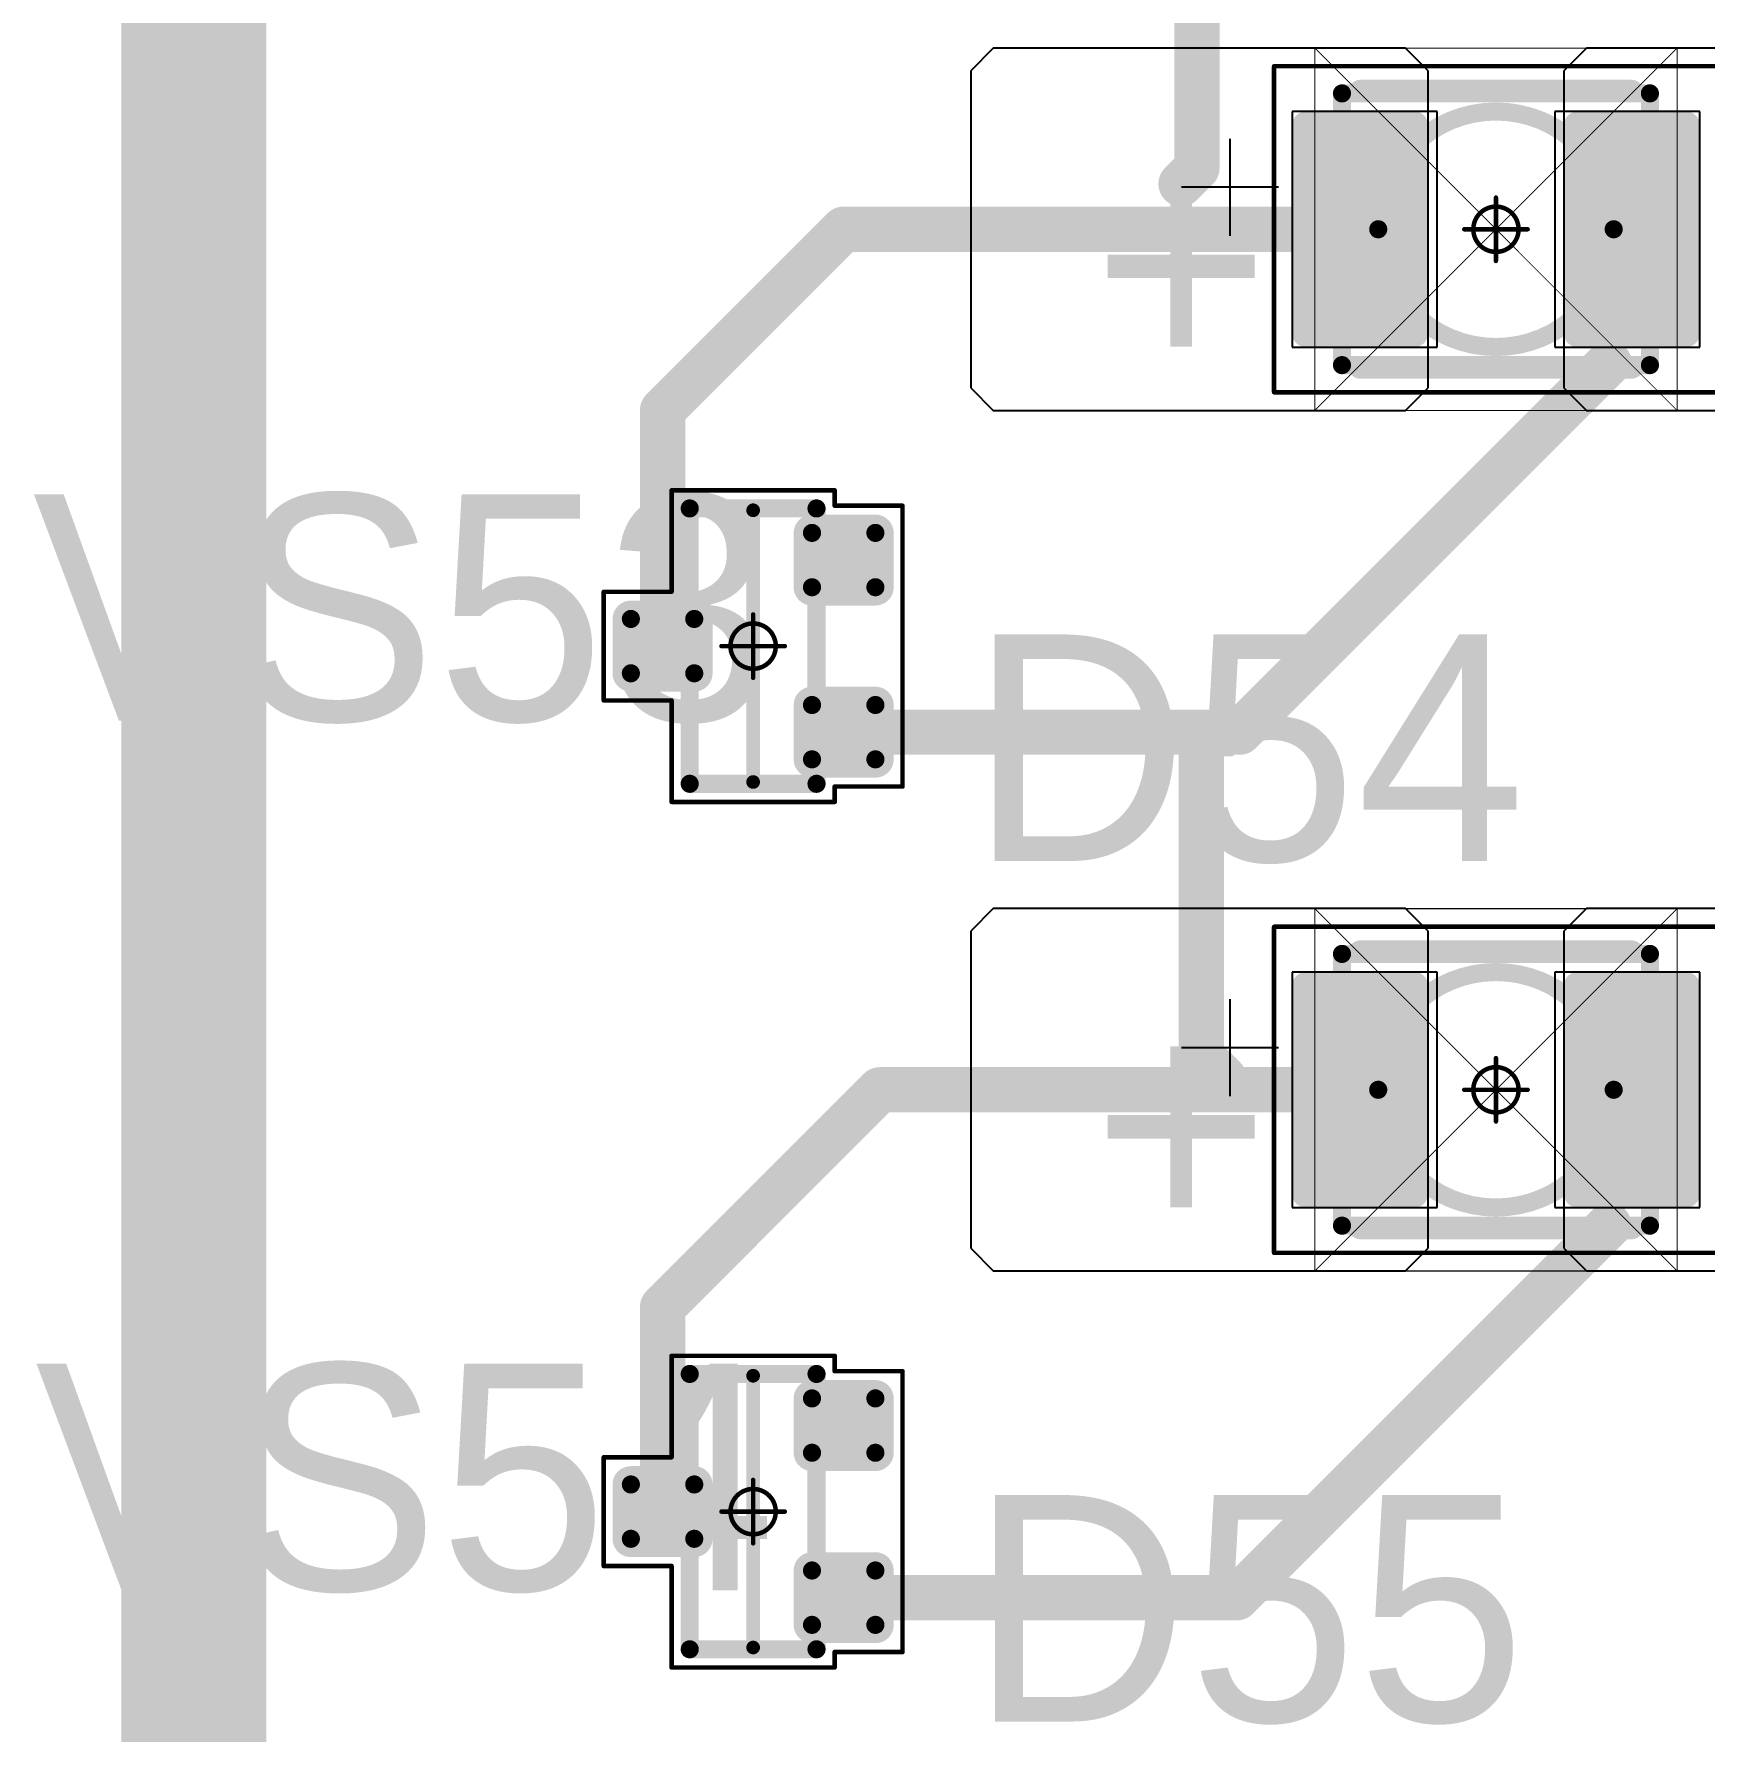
# Model space of a CAD drawing. Header units: millimetres. Extents: x 0 to 273, y 0 to 149.
# Drawn here: x 186.86 to 205.3, y 74.42 to 93.16 of the extents above; entities that cross this region are included whole.
import ezdxf

# ---------------------------------------------------------------- set-up
doc = ezdxf.new("R2010")
doc.units = ezdxf.units.MM
for name, color, linetype in [('Mechanical13', 56, 'Continuous'), ('Mechanical15', 56, 'Continuous'), ('Mechanical2', 216, 'Continuous'), ('TopLayer', 1, 'Continuous'), ('TopOverlay', 2, 'Continuous'), ('TopPaste', 8, 'Continuous'), ('TopSolder', 216, 'Continuous')]:
    doc.layers.add(name, color=color, linetype=linetype)

# ---------------------------------------------------------------- blocks, each defined once
blk = doc.blocks.new('SOT23_16')
at = {"layer": 'Mechanical13', "const_width": 0.2}
for points in [[(-0.7, 1.52), (-0.7, -1.52)], [(0.7, 1.52), (-0.7, 1.52)], [(0.7, 1.52), (0.7, -1.52)], [(0.7, -1.52), (-0.7, -1.52)]]:
    blk.add_lwpolyline(points, dxfattribs=at)
at = {"layer": 'Mechanical13', "const_width": 0.1}
for points in [[(-0.75, 1.52, 1), (-0.65, 1.52, 1)], [(-0.75, 1.52, 1), (-0.65, 1.52, 1)], [(0.65, 1.52, 1), (0.75, 1.52, 1)], [(0.65, 1.52, 1), (0.75, 1.52, 1)], [(-0.75, -1.52, 1), (-0.65, -1.52, 1)], [(-0.75, -1.52, 1), (-0.65, -1.52, 1)], [(0.65, -1.52, 1), (0.75, -1.52, 1)], [(0.65, -1.52, 1), (0.75, -1.52, 1)]]:
    blk.add_lwpolyline(points, format="xyb", close=True, dxfattribs=at)
at = {"layer": 'Mechanical15', "const_width": 0.05}
for points in [[(0.9, 1.72), (-0.9, 1.72)], [(-0.9, 1.72), (-0.9, 1.55)], [(0.9, 1.72), (0.9, 0.6)], [(-0.9, 1.55), (-1.65, 1.55)], [(-1.65, 1.55), (-1.65, -1.55)], [(1.65, 0.6), (0.9, 0.6)], [(1.65, 0.6), (1.65, -0.6)], [(0, 0.35), (0, -0.35)], [(0.35, 0), (-0.35, 0)], [(0.9, -0.6), (0.9, -1.72)], [(1.65, -0.6), (0.9, -0.6)], [(-0.9, -1.55), (-1.65, -1.55)], [(-0.9, -1.55), (-0.9, -1.72)], [(0.9, -1.72), (-0.9, -1.72)]]:
    blk.add_lwpolyline(points, dxfattribs=at)
at = {"layer": 'Mechanical15'}
for points, const_width in [([(-0.913, 1.72, 1), (-0.888, 1.72, 1)], 0.025), ([(-0.913, 1.72, 1), (-0.888, 1.72, 1)], 0.025), ([(0.888, 1.72, 1), (0.913, 1.72, 1)], 0.025), ([(0.888, 1.72, 1), (0.913, 1.72, 1)], 0.025), ([(-1.662, 1.55, 1), (-1.637, 1.55, 1)], 0.025), ([(-1.662, 1.55, 1), (-1.637, 1.55, 1)], 0.025), ([(-0.913, 1.55, 1), (-0.888, 1.55, 1)], 0.025), ([(-0.913, 1.55, 1), (-0.888, 1.55, 1)], 0.025), ([(0.888, 0.6, 1), (0.913, 0.6, 1)], 0.025), ([(0.888, 0.6, 1), (0.913, 0.6, 1)], 0.025), ([(1.637, 0.6, 1), (1.662, 0.6, 1)], 0.025), ([(1.637, 0.6, 1), (1.662, 0.6, 1)], 0.025), ([(-0.012, 0.35, 1), (0.012, 0.35, 1)], 0.025), ([(0.25, 0, 1), (-0.25, 0, 1)], 0.05), ([(-0.362, 0, 1), (-0.337, 0, 1)], 0.025), ([(-0.262, 0, 1), (-0.238, 0, 1)], 0.025), ([(0.238, 0, 1), (0.262, 0, 1)], 0.025), ([(0.337, 0, 1), (0.362, 0, 1)], 0.025), ([(-0.012, -0.35, 1), (0.012, -0.35, 1)], 0.025), ([(0.888, -0.6, 1), (0.913, -0.6, 1)], 0.025), ([(0.888, -0.6, 1), (0.913, -0.6, 1)], 0.025), ([(1.637, -0.6, 1), (1.662, -0.6, 1)], 0.025), ([(1.637, -0.6, 1), (1.662, -0.6, 1)], 0.025), ([(-1.662, -1.55, 1), (-1.637, -1.55, 1)], 0.025), ([(-1.662, -1.55, 1), (-1.637, -1.55, 1)], 0.025), ([(-0.913, -1.55, 1), (-0.888, -1.55, 1)], 0.025), ([(-0.913, -1.55, 1), (-0.888, -1.55, 1)], 0.025), ([(-0.913, -1.72, 1), (-0.888, -1.72, 1)], 0.025), ([(-0.913, -1.72, 1), (-0.888, -1.72, 1)], 0.025), ([(0.888, -1.72, 1), (0.913, -1.72, 1)], 0.025), ([(0.888, -1.72, 1), (0.913, -1.72, 1)], 0.025)]:
    blk.add_lwpolyline(points, format="xyb", close=True, dxfattribs=dict(at, const_width=const_width))
at = {"layer": 'TopLayer', "const_width": 0.1}
for points in [[(-1.4, 1.25, 1), (-1.3, 1.25, 1)], [(-0.7, 1.25, 1), (-0.6, 1.25, 1)], [(-1.4, 0.65, 1), (-1.3, 0.65, 1)], [(-0.7, 0.65, 1), (-0.6, 0.65, 1)], [(0.6, 0.3, 1), (0.7, 0.3, 1)], [(1.3, 0.3, 1), (1.4, 0.3, 1)], [(0.6, -0.3, 1), (0.7, -0.3, 1)], [(1.3, -0.3, 1), (1.4, -0.3, 1)], [(-1.4, -0.65, 1), (-1.3, -0.65, 1)], [(-0.7, -0.65, 1), (-0.6, -0.65, 1)], [(-1.4, -1.25, 1), (-1.3, -1.25, 1)], [(-0.7, -1.25, 1), (-0.6, -1.25, 1)]]:
    blk.add_lwpolyline(points, format="xyb", close=True, dxfattribs=at)
at = {"layer": 'TopLayer'}
for points in [[(-1.35, 1.35), (-1.35, 0.55), (-0.65, 1.35), (-0.65, 0.55)], [(-1.45, 1.25), (-1.45, 0.65), (-0.55, 1.25), (-0.55, 0.65)], [(0.65, 0.4), (0.65, -0.4), (1.35, 0.4), (1.35, -0.4)], [(0.55, 0.3), (0.55, -0.3), (1.45, 0.3), (1.45, -0.3)], [(-1.35, -0.55), (-1.35, -1.35), (-0.65, -0.55), (-0.65, -1.35)], [(-1.45, -0.65), (-1.45, -1.25), (-0.55, -0.65), (-0.55, -1.25)]]:
    blk.add_solid(points, dxfattribs=at)
at = {"layer": 'TopOverlay', "const_width": 0.15}
blk.add_lwpolyline([(0, 1.5), (0, -1.5)], dxfattribs=at)
at = {"layer": 'TopOverlay', "const_width": 0.075}
for points in [[(-0.038, 1.5, 1), (0.038, 1.5, 1)], [(-0.038, -1.5, 1), (0.038, -1.5, 1)]]:
    blk.add_lwpolyline(points, format="xyb", close=True, dxfattribs=at)
at = {"layer": 'TopPaste', "const_width": 0.075}
for points in [[(-1.387, 1.25, 1), (-1.313, 1.25, 1)], [(-0.687, 1.25, 1), (-0.613, 1.25, 1)], [(-1.387, 0.65, 1), (-1.313, 0.65, 1)], [(-0.687, 0.65, 1), (-0.613, 0.65, 1)], [(0.613, 0.3, 1), (0.687, 0.3, 1)], [(1.313, 0.3, 1), (1.387, 0.3, 1)], [(0.613, -0.3, 1), (0.687, -0.3, 1)], [(1.313, -0.3, 1), (1.387, -0.3, 1)], [(-1.387, -0.65, 1), (-1.313, -0.65, 1)], [(-0.687, -0.65, 1), (-0.613, -0.65, 1)], [(-1.387, -1.25, 1), (-1.313, -1.25, 1)], [(-0.687, -1.25, 1), (-0.613, -1.25, 1)]]:
    blk.add_lwpolyline(points, format="xyb", close=True, dxfattribs=at)
at = {"layer": 'TopPaste'}
for points in [[(-1.35, 1.325), (-1.35, 0.575), (-0.65, 1.325), (-0.65, 0.575)], [(-1.425, 1.25), (-1.425, 0.65), (-0.575, 1.25), (-0.575, 0.65)], [(0.65, 0.375), (0.65, -0.375), (1.35, 0.375), (1.35, -0.375)], [(0.575, 0.3), (0.575, -0.3), (1.425, 0.3), (1.425, -0.3)], [(-1.425, -0.65), (-1.425, -1.25), (-0.575, -0.65), (-0.575, -1.25)], [(-1.35, -0.575), (-1.35, -1.325), (-0.65, -0.575), (-0.65, -1.325)]]:
    blk.add_solid(points, dxfattribs=at)
at = {"layer": 'TopSolder', "const_width": 0.202}
for points in [[(-1.451, 1.25, 1), (-1.249, 1.25, 1)], [(-0.751, 1.25, 1), (-0.549, 1.25, 1)], [(-1.451, 0.65, 1), (-1.249, 0.65, 1)], [(-0.751, 0.65, 1), (-0.549, 0.65, 1)], [(0.549, 0.3, 1), (0.751, 0.3, 1)], [(1.249, 0.3, 1), (1.451, 0.3, 1)], [(0.549, -0.3, 1), (0.751, -0.3, 1)], [(1.249, -0.3, 1), (1.451, -0.3, 1)], [(-1.451, -0.65, 1), (-1.249, -0.65, 1)], [(-0.751, -0.65, 1), (-0.549, -0.65, 1)], [(-1.451, -1.25, 1), (-1.249, -1.25, 1)], [(-0.751, -1.25, 1), (-0.549, -1.25, 1)]]:
    blk.add_lwpolyline(points, format="xyb", close=True, dxfattribs=at)
at = {"layer": 'TopSolder'}
for points in [[(-1.35, 1.452), (-1.35, 0.448), (-0.65, 1.452), (-0.65, 0.448)], [(-1.552, 1.25), (-1.552, 0.65), (-0.448, 1.25), (-0.448, 0.65)], [(0.65, 0.502), (0.65, -0.502), (1.35, 0.502), (1.35, -0.502)], [(0.448, 0.3), (0.448, -0.3), (1.552, 0.3), (1.552, -0.3)], [(-1.35, -0.448), (-1.35, -1.452), (-0.65, -0.448), (-0.65, -1.452)], [(-1.552, -0.65), (-1.552, -1.25), (-0.448, -0.65), (-0.448, -1.25)]]:
    blk.add_solid(points, dxfattribs=at)
blk = doc.blocks.new('SOT23_17')
at = {"layer": 'Mechanical13', "const_width": 0.2}
for points in [[(-0.7, 1.52), (-0.7, -1.52)], [(0.7, 1.52), (-0.7, 1.52)], [(0.7, 1.52), (0.7, -1.52)], [(0.7, -1.52), (-0.7, -1.52)]]:
    blk.add_lwpolyline(points, dxfattribs=at)
at = {"layer": 'Mechanical13', "const_width": 0.1}
for points in [[(-0.75, 1.52, 1), (-0.65, 1.52, 1)], [(-0.75, 1.52, 1), (-0.65, 1.52, 1)], [(0.65, 1.52, 1), (0.75, 1.52, 1)], [(0.65, 1.52, 1), (0.75, 1.52, 1)], [(-0.75, -1.52, 1), (-0.65, -1.52, 1)], [(-0.75, -1.52, 1), (-0.65, -1.52, 1)], [(0.65, -1.52, 1), (0.75, -1.52, 1)], [(0.65, -1.52, 1), (0.75, -1.52, 1)]]:
    blk.add_lwpolyline(points, format="xyb", close=True, dxfattribs=at)
at = {"layer": 'Mechanical15', "const_width": 0.05}
for points in [[(0.9, 1.72), (-0.9, 1.72)], [(-0.9, 1.72), (-0.9, 1.55)], [(0.9, 1.72), (0.9, 0.6)], [(-0.9, 1.55), (-1.65, 1.55)], [(-1.65, 1.55), (-1.65, -1.55)], [(1.65, 0.6), (0.9, 0.6)], [(1.65, 0.6), (1.65, -0.6)], [(0, 0.35), (0, -0.35)], [(0.35, 0), (-0.35, 0)], [(0.9, -0.6), (0.9, -1.72)], [(1.65, -0.6), (0.9, -0.6)], [(-0.9, -1.55), (-1.65, -1.55)], [(-0.9, -1.55), (-0.9, -1.72)], [(0.9, -1.72), (-0.9, -1.72)]]:
    blk.add_lwpolyline(points, dxfattribs=at)
at = {"layer": 'Mechanical15'}
for points, const_width in [([(-0.913, 1.72, 1), (-0.888, 1.72, 1)], 0.025), ([(-0.913, 1.72, 1), (-0.888, 1.72, 1)], 0.025), ([(0.888, 1.72, 1), (0.913, 1.72, 1)], 0.025), ([(0.888, 1.72, 1), (0.913, 1.72, 1)], 0.025), ([(-1.662, 1.55, 1), (-1.637, 1.55, 1)], 0.025), ([(-1.662, 1.55, 1), (-1.637, 1.55, 1)], 0.025), ([(-0.913, 1.55, 1), (-0.888, 1.55, 1)], 0.025), ([(-0.913, 1.55, 1), (-0.888, 1.55, 1)], 0.025), ([(0.888, 0.6, 1), (0.913, 0.6, 1)], 0.025), ([(0.888, 0.6, 1), (0.913, 0.6, 1)], 0.025), ([(1.637, 0.6, 1), (1.662, 0.6, 1)], 0.025), ([(1.637, 0.6, 1), (1.662, 0.6, 1)], 0.025), ([(-0.012, 0.35, 1), (0.012, 0.35, 1)], 0.025), ([(0.25, 0, 1), (-0.25, 0, 1)], 0.05), ([(-0.362, 0, 1), (-0.337, 0, 1)], 0.025), ([(-0.262, 0, 1), (-0.238, 0, 1)], 0.025), ([(0.238, 0, 1), (0.262, 0, 1)], 0.025), ([(0.337, 0, 1), (0.362, 0, 1)], 0.025), ([(-0.012, -0.35, 1), (0.012, -0.35, 1)], 0.025), ([(0.888, -0.6, 1), (0.913, -0.6, 1)], 0.025), ([(0.888, -0.6, 1), (0.913, -0.6, 1)], 0.025), ([(1.637, -0.6, 1), (1.662, -0.6, 1)], 0.025), ([(1.637, -0.6, 1), (1.662, -0.6, 1)], 0.025), ([(-1.662, -1.55, 1), (-1.637, -1.55, 1)], 0.025), ([(-1.662, -1.55, 1), (-1.637, -1.55, 1)], 0.025), ([(-0.913, -1.55, 1), (-0.888, -1.55, 1)], 0.025), ([(-0.913, -1.55, 1), (-0.888, -1.55, 1)], 0.025), ([(-0.913, -1.72, 1), (-0.888, -1.72, 1)], 0.025), ([(-0.913, -1.72, 1), (-0.888, -1.72, 1)], 0.025), ([(0.888, -1.72, 1), (0.913, -1.72, 1)], 0.025), ([(0.888, -1.72, 1), (0.913, -1.72, 1)], 0.025)]:
    blk.add_lwpolyline(points, format="xyb", close=True, dxfattribs=dict(at, const_width=const_width))
at = {"layer": 'TopLayer', "const_width": 0.1}
for points in [[(-1.4, 1.25, 1), (-1.3, 1.25, 1)], [(-0.7, 1.25, 1), (-0.6, 1.25, 1)], [(-1.4, 0.65, 1), (-1.3, 0.65, 1)], [(-0.7, 0.65, 1), (-0.6, 0.65, 1)], [(0.6, 0.3, 1), (0.7, 0.3, 1)], [(1.3, 0.3, 1), (1.4, 0.3, 1)], [(0.6, -0.3, 1), (0.7, -0.3, 1)], [(1.3, -0.3, 1), (1.4, -0.3, 1)], [(-1.4, -0.65, 1), (-1.3, -0.65, 1)], [(-0.7, -0.65, 1), (-0.6, -0.65, 1)], [(-1.4, -1.25, 1), (-1.3, -1.25, 1)], [(-0.7, -1.25, 1), (-0.6, -1.25, 1)]]:
    blk.add_lwpolyline(points, format="xyb", close=True, dxfattribs=at)
at = {"layer": 'TopLayer'}
for points in [[(-1.35, 1.35), (-1.35, 0.55), (-0.65, 1.35), (-0.65, 0.55)], [(-1.45, 1.25), (-1.45, 0.65), (-0.55, 1.25), (-0.55, 0.65)], [(0.65, 0.4), (0.65, -0.4), (1.35, 0.4), (1.35, -0.4)], [(0.55, 0.3), (0.55, -0.3), (1.45, 0.3), (1.45, -0.3)], [(-1.35, -0.55), (-1.35, -1.35), (-0.65, -0.55), (-0.65, -1.35)], [(-1.45, -0.65), (-1.45, -1.25), (-0.55, -0.65), (-0.55, -1.25)]]:
    blk.add_solid(points, dxfattribs=at)
at = {"layer": 'TopOverlay', "const_width": 0.15}
blk.add_lwpolyline([(0, 1.5), (0, -1.5)], dxfattribs=at)
at = {"layer": 'TopOverlay', "const_width": 0.075}
for points in [[(-0.038, 1.5, 1), (0.038, 1.5, 1)], [(-0.038, -1.5, 1), (0.038, -1.5, 1)]]:
    blk.add_lwpolyline(points, format="xyb", close=True, dxfattribs=at)
at = {"layer": 'TopPaste', "const_width": 0.075}
for points in [[(-1.387, 1.25, 1), (-1.313, 1.25, 1)], [(-0.687, 1.25, 1), (-0.613, 1.25, 1)], [(-1.387, 0.65, 1), (-1.313, 0.65, 1)], [(-0.687, 0.65, 1), (-0.613, 0.65, 1)], [(0.613, 0.3, 1), (0.687, 0.3, 1)], [(1.313, 0.3, 1), (1.387, 0.3, 1)], [(0.613, -0.3, 1), (0.687, -0.3, 1)], [(1.313, -0.3, 1), (1.387, -0.3, 1)], [(-1.387, -0.65, 1), (-1.313, -0.65, 1)], [(-0.687, -0.65, 1), (-0.613, -0.65, 1)], [(-1.387, -1.25, 1), (-1.313, -1.25, 1)], [(-0.687, -1.25, 1), (-0.613, -1.25, 1)]]:
    blk.add_lwpolyline(points, format="xyb", close=True, dxfattribs=at)
at = {"layer": 'TopPaste'}
for points in [[(-1.35, 1.325), (-1.35, 0.575), (-0.65, 1.325), (-0.65, 0.575)], [(-1.425, 1.25), (-1.425, 0.65), (-0.575, 1.25), (-0.575, 0.65)], [(0.65, 0.375), (0.65, -0.375), (1.35, 0.375), (1.35, -0.375)], [(0.575, 0.3), (0.575, -0.3), (1.425, 0.3), (1.425, -0.3)], [(-1.425, -0.65), (-1.425, -1.25), (-0.575, -0.65), (-0.575, -1.25)], [(-1.35, -0.575), (-1.35, -1.325), (-0.65, -0.575), (-0.65, -1.325)]]:
    blk.add_solid(points, dxfattribs=at)
at = {"layer": 'TopSolder', "const_width": 0.202}
for points in [[(-1.451, 1.25, 1), (-1.249, 1.25, 1)], [(-0.751, 1.25, 1), (-0.549, 1.25, 1)], [(-1.451, 0.65, 1), (-1.249, 0.65, 1)], [(-0.751, 0.65, 1), (-0.549, 0.65, 1)], [(0.549, 0.3, 1), (0.751, 0.3, 1)], [(1.249, 0.3, 1), (1.451, 0.3, 1)], [(0.549, -0.3, 1), (0.751, -0.3, 1)], [(1.249, -0.3, 1), (1.451, -0.3, 1)], [(-1.451, -0.65, 1), (-1.249, -0.65, 1)], [(-0.751, -0.65, 1), (-0.549, -0.65, 1)], [(-1.451, -1.25, 1), (-1.249, -1.25, 1)], [(-0.751, -1.25, 1), (-0.549, -1.25, 1)]]:
    blk.add_lwpolyline(points, format="xyb", close=True, dxfattribs=at)
at = {"layer": 'TopSolder'}
for points in [[(-1.35, 1.452), (-1.35, 0.448), (-0.65, 1.452), (-0.65, 0.448)], [(-1.552, 1.25), (-1.552, 0.65), (-0.448, 1.25), (-0.448, 0.65)], [(0.65, 0.502), (0.65, -0.502), (1.35, 0.502), (1.35, -0.502)], [(0.448, 0.3), (0.448, -0.3), (1.552, 0.3), (1.552, -0.3)], [(-1.35, -0.448), (-1.35, -1.452), (-0.65, -0.448), (-0.65, -1.452)], [(-1.552, -0.65), (-1.552, -1.25), (-0.448, -0.65), (-0.448, -1.25)]]:
    blk.add_solid(points, dxfattribs=at)
blk = doc.blocks.new('T66G_101')
at = {"layer": 'Mechanical13'}
for p, q in [((2.936, 0.071), (2.936, -1)), ((2.4, -0.464), (3.471, -0.464))]:
    blk.add_line(p, q, dxfattribs=at)
at = {"layer": 'Mechanical13', "const_width": 0.2}
for points in [[(1.7, 1.5), (-1.7, 1.5)], [(-1.7, 1.5), (-1.7, -1.5)], [(1.7, 1.5), (1.7, -1.5)], [(1.7, -1.5), (-1.7, -1.5)]]:
    blk.add_lwpolyline(points, dxfattribs=at)
at = {"layer": 'Mechanical13'}
for points, const_width in [([(-1.75, 1.5, 1), (-1.65, 1.5, 1)], 0.1), ([(-1.75, 1.5, 1), (-1.65, 1.5, 1)], 0.1), ([(1.65, 1.5, 1), (1.75, 1.5, 1)], 0.1), ([(1.65, 1.5, 1), (1.75, 1.5, 1)], 0.1), ([(1.3, 0, 1), (-1.3, 0, 1)], 0.2), ([(-1.35, 0, 1), (-1.25, 0, 1)], 0.1), ([(1.25, 0, 1), (1.35, 0, 1)], 0.1), ([(-1.75, -1.5, 1), (-1.65, -1.5, 1)], 0.1), ([(-1.75, -1.5, 1), (-1.65, -1.5, 1)], 0.1), ([(1.65, -1.5, 1), (1.75, -1.5, 1)], 0.1), ([(1.65, -1.5, 1), (1.75, -1.5, 1)], 0.1)]:
    blk.add_lwpolyline(points, format="xyb", close=True, dxfattribs=dict(at, const_width=const_width))
at = {"layer": 'Mechanical15', "const_width": 0.05}
for points in [[(-2.45, 1.8), (-2.45, -1.8)], [(2.45, 1.8), (-2.45, 1.8)], [(2.45, 1.8), (2.45, -1.8)], [(0, 0.35), (0, -0.35)], [(0.35, 0), (-0.35, 0)], [(2.45, -1.8), (-2.45, -1.8)]]:
    blk.add_lwpolyline(points, dxfattribs=at)
at = {"layer": 'Mechanical15'}
for points, const_width in [([(-2.462, 1.8, 1), (-2.438, 1.8, 1)], 0.025), ([(-2.462, 1.8, 1), (-2.438, 1.8, 1)], 0.025), ([(2.438, 1.8, 1), (2.462, 1.8, 1)], 0.025), ([(2.438, 1.8, 1), (2.462, 1.8, 1)], 0.025), ([(-0.012, 0.35, 1), (0.012, 0.35, 1)], 0.025), ([(0.25, 0, 1), (-0.25, 0, 1)], 0.05), ([(-0.362, 0, 1), (-0.337, 0, 1)], 0.025), ([(-0.262, 0, 1), (-0.238, 0, 1)], 0.025), ([(0.238, 0, 1), (0.262, 0, 1)], 0.025), ([(0.337, 0, 1), (0.362, 0, 1)], 0.025), ([(-0.012, -0.35, 1), (0.012, -0.35, 1)], 0.025), ([(-2.462, -1.8, 1), (-2.438, -1.8, 1)], 0.025), ([(-2.462, -1.8, 1), (-2.438, -1.8, 1)], 0.025), ([(2.438, -1.8, 1), (2.462, -1.8, 1)], 0.025), ([(2.438, -1.8, 1), (2.462, -1.8, 1)], 0.025)]:
    blk.add_lwpolyline(points, format="xyb", close=True, dxfattribs=dict(at, const_width=const_width))
at = {"layer": 'TopLayer'}
for p, q in [((-5.55, 2), (-5.8, 1.75)), ((-1, 2), (-5.55, 2)), ((-0.75, 1.75), (-1, 2)), ((1, 2), (0.75, 1.75)), ((5.55, 2), (1, 2)), ((5.8, 1.75), (5.55, 2)), ((-5.8, 1.75), (-5.8, -1.75)), ((-0.75, -1.75), (-0.75, 1.75)), ((0.75, 1.75), (0.75, -1.75)), ((5.8, -1.75), (5.8, 1.75)), ((-5.8, -1.75), (-5.55, -2)), ((-1, -2), (-0.75, -1.75)), ((0.75, -1.75), (1, -2)), ((5.55, -2), (5.8, -1.75)), ((-5.55, -2), (-1, -2)), ((1, -2), (5.55, -2))]:
    blk.add_line(p, q, dxfattribs=at)
at = {"layer": 'TopLayer', "const_width": 0.15}
for points in [[(-2.175, 1.15, 1), (-2.025, 1.15, 1)], [(-0.975, 1.15, 1), (-0.825, 1.15, 1)], [(0.825, 1.15, 1), (0.975, 1.15, 1)], [(2.025, 1.15, 1), (2.175, 1.15, 1)], [(-2.175, -1.15, 1), (-2.025, -1.15, 1)], [(-0.975, -1.15, 1), (-0.825, -1.15, 1)], [(0.825, -1.15, 1), (0.975, -1.15, 1)], [(2.025, -1.15, 1), (2.175, -1.15, 1)]]:
    blk.add_lwpolyline(points, format="xyb", close=True, dxfattribs=at)
at = {"layer": 'TopLayer'}
for points in [[(-0.75, 1.15), (-2.25, 1.15), (-0.75, -1.15), (-2.25, -1.15)], [(-0.9, 1.3), (-2.1, 1.3), (-0.9, -1.3), (-2.1, -1.3)], [(2.25, 1.15), (0.75, 1.15), (2.25, -1.15), (0.75, -1.15)], [(2.1, 1.3), (0.9, 1.3), (2.1, -1.3), (0.9, -1.3)]]:
    blk.add_solid(points, dxfattribs=at)
at = {"layer": 'TopOverlay', "const_width": 0.25}
for points in [[(1.5, 1.525), (-1.5, 1.525)], [(1.5, -1.525), (-1.5, -1.525)]]:
    blk.add_lwpolyline(points, dxfattribs=at)
at = {"layer": 'TopOverlay', "const_width": 0.125}
for points in [[(-1.562, 1.525, 1), (-1.438, 1.525, 1)], [(1.438, 1.525, 1), (1.562, 1.525, 1)], [(-1.562, -1.525, 1), (-1.438, -1.525, 1)], [(1.438, -1.525, 1), (1.562, -1.525, 1)]]:
    blk.add_lwpolyline(points, format="xyb", close=True, dxfattribs=at)
at = {"layer": 'TopPaste', "const_width": 0.125}
for points in [[(-2.163, 1.15, 1), (-2.038, 1.15, 1)], [(-0.963, 1.15, 1), (-0.838, 1.15, 1)], [(0.838, 1.15, 1), (0.963, 1.15, 1)], [(2.038, 1.15, 1), (2.163, 1.15, 1)], [(-2.163, -1.15, 1), (-2.038, -1.15, 1)], [(-0.963, -1.15, 1), (-0.838, -1.15, 1)], [(0.838, -1.15, 1), (0.963, -1.15, 1)], [(2.038, -1.15, 1), (2.163, -1.15, 1)]]:
    blk.add_lwpolyline(points, format="xyb", close=True, dxfattribs=at)
at = {"layer": 'TopPaste'}
for points in [[(-0.775, 1.15), (-2.225, 1.15), (-0.775, -1.15), (-2.225, -1.15)], [(-0.9, 1.275), (-2.1, 1.275), (-0.9, -1.275), (-2.1, -1.275)], [(2.225, 1.15), (0.775, 1.15), (2.225, -1.15), (0.775, -1.15)], [(2.1, 1.275), (0.9, 1.275), (2.1, -1.275), (0.9, -1.275)]]:
    blk.add_solid(points, dxfattribs=at)
at = {"layer": 'TopSolder'}
for p, q in [((-2.25, 1.3), (-2.25, -1.3)), ((-0.65, 1.3), (-2.25, 1.3)), ((-0.65, -1.3), (-0.65, 1.3)), ((0.65, 1.3), (0.65, -1.3)), ((2.25, 1.3), (0.65, 1.3)), ((2.25, -1.3), (2.25, 1.3)), ((-2.25, -1.3), (-0.65, -1.3)), ((0.65, -1.3), (2.25, -1.3))]:
    blk.add_line(p, q, dxfattribs=at)
at = {"layer": 'TopOverlay'}
blk.add_text('+', height=2.5, dxfattribs=at).set_placement((2.5, -0.8))
blk = doc.blocks.new('T66G_102')
at = {"layer": 'Mechanical13'}
for p, q in [((2.936, 0.071), (2.936, -1)), ((2.4, -0.464), (3.471, -0.464))]:
    blk.add_line(p, q, dxfattribs=at)
at = {"layer": 'Mechanical13', "const_width": 0.2}
for points in [[(1.7, 1.5), (-1.7, 1.5)], [(-1.7, 1.5), (-1.7, -1.5)], [(1.7, 1.5), (1.7, -1.5)], [(1.7, -1.5), (-1.7, -1.5)]]:
    blk.add_lwpolyline(points, dxfattribs=at)
at = {"layer": 'Mechanical13'}
for points, const_width in [([(-1.75, 1.5, 1), (-1.65, 1.5, 1)], 0.1), ([(-1.75, 1.5, 1), (-1.65, 1.5, 1)], 0.1), ([(1.65, 1.5, 1), (1.75, 1.5, 1)], 0.1), ([(1.65, 1.5, 1), (1.75, 1.5, 1)], 0.1), ([(1.3, 0, 1), (-1.3, 0, 1)], 0.2), ([(-1.35, 0, 1), (-1.25, 0, 1)], 0.1), ([(1.25, 0, 1), (1.35, 0, 1)], 0.1), ([(-1.75, -1.5, 1), (-1.65, -1.5, 1)], 0.1), ([(-1.75, -1.5, 1), (-1.65, -1.5, 1)], 0.1), ([(1.65, -1.5, 1), (1.75, -1.5, 1)], 0.1), ([(1.65, -1.5, 1), (1.75, -1.5, 1)], 0.1)]:
    blk.add_lwpolyline(points, format="xyb", close=True, dxfattribs=dict(at, const_width=const_width))
at = {"layer": 'Mechanical15', "const_width": 0.05}
for points in [[(-2.45, 1.8), (-2.45, -1.8)], [(2.45, 1.8), (-2.45, 1.8)], [(2.45, 1.8), (2.45, -1.8)], [(0, 0.35), (0, -0.35)], [(0.35, 0), (-0.35, 0)], [(2.45, -1.8), (-2.45, -1.8)]]:
    blk.add_lwpolyline(points, dxfattribs=at)
at = {"layer": 'Mechanical15'}
for points, const_width in [([(-2.462, 1.8, 1), (-2.438, 1.8, 1)], 0.025), ([(-2.462, 1.8, 1), (-2.438, 1.8, 1)], 0.025), ([(2.438, 1.8, 1), (2.462, 1.8, 1)], 0.025), ([(2.438, 1.8, 1), (2.462, 1.8, 1)], 0.025), ([(-0.012, 0.35, 1), (0.012, 0.35, 1)], 0.025), ([(0.25, 0, 1), (-0.25, 0, 1)], 0.05), ([(-0.362, 0, 1), (-0.337, 0, 1)], 0.025), ([(-0.262, 0, 1), (-0.238, 0, 1)], 0.025), ([(0.238, 0, 1), (0.262, 0, 1)], 0.025), ([(0.337, 0, 1), (0.362, 0, 1)], 0.025), ([(-0.012, -0.35, 1), (0.012, -0.35, 1)], 0.025), ([(-2.462, -1.8, 1), (-2.438, -1.8, 1)], 0.025), ([(-2.462, -1.8, 1), (-2.438, -1.8, 1)], 0.025), ([(2.438, -1.8, 1), (2.462, -1.8, 1)], 0.025), ([(2.438, -1.8, 1), (2.462, -1.8, 1)], 0.025)]:
    blk.add_lwpolyline(points, format="xyb", close=True, dxfattribs=dict(at, const_width=const_width))
at = {"layer": 'TopLayer'}
for p, q in [((-5.55, 2), (-5.8, 1.75)), ((-1, 2), (-5.55, 2)), ((-0.75, 1.75), (-1, 2)), ((1, 2), (0.75, 1.75)), ((5.55, 2), (1, 2)), ((5.8, 1.75), (5.55, 2)), ((-5.8, 1.75), (-5.8, -1.75)), ((-0.75, -1.75), (-0.75, 1.75)), ((0.75, 1.75), (0.75, -1.75)), ((5.8, -1.75), (5.8, 1.75)), ((-5.8, -1.75), (-5.55, -2)), ((-1, -2), (-0.75, -1.75)), ((0.75, -1.75), (1, -2)), ((5.55, -2), (5.8, -1.75)), ((-5.55, -2), (-1, -2)), ((1, -2), (5.55, -2))]:
    blk.add_line(p, q, dxfattribs=at)
at = {"layer": 'TopLayer', "const_width": 0.15}
for points in [[(-2.175, 1.15, 1), (-2.025, 1.15, 1)], [(-0.975, 1.15, 1), (-0.825, 1.15, 1)], [(0.825, 1.15, 1), (0.975, 1.15, 1)], [(2.025, 1.15, 1), (2.175, 1.15, 1)], [(-2.175, -1.15, 1), (-2.025, -1.15, 1)], [(-0.975, -1.15, 1), (-0.825, -1.15, 1)], [(0.825, -1.15, 1), (0.975, -1.15, 1)], [(2.025, -1.15, 1), (2.175, -1.15, 1)]]:
    blk.add_lwpolyline(points, format="xyb", close=True, dxfattribs=at)
at = {"layer": 'TopLayer'}
for points in [[(-0.75, 1.15), (-2.25, 1.15), (-0.75, -1.15), (-2.25, -1.15)], [(-0.9, 1.3), (-2.1, 1.3), (-0.9, -1.3), (-2.1, -1.3)], [(2.25, 1.15), (0.75, 1.15), (2.25, -1.15), (0.75, -1.15)], [(2.1, 1.3), (0.9, 1.3), (2.1, -1.3), (0.9, -1.3)]]:
    blk.add_solid(points, dxfattribs=at)
at = {"layer": 'TopOverlay', "const_width": 0.25}
for points in [[(1.5, 1.525), (-1.5, 1.525)], [(1.5, -1.525), (-1.5, -1.525)]]:
    blk.add_lwpolyline(points, dxfattribs=at)
at = {"layer": 'TopOverlay', "const_width": 0.125}
for points in [[(-1.562, 1.525, 1), (-1.438, 1.525, 1)], [(1.438, 1.525, 1), (1.562, 1.525, 1)], [(-1.562, -1.525, 1), (-1.438, -1.525, 1)], [(1.438, -1.525, 1), (1.562, -1.525, 1)]]:
    blk.add_lwpolyline(points, format="xyb", close=True, dxfattribs=at)
at = {"layer": 'TopPaste', "const_width": 0.125}
for points in [[(-2.163, 1.15, 1), (-2.038, 1.15, 1)], [(-0.963, 1.15, 1), (-0.838, 1.15, 1)], [(0.838, 1.15, 1), (0.963, 1.15, 1)], [(2.038, 1.15, 1), (2.163, 1.15, 1)], [(-2.163, -1.15, 1), (-2.038, -1.15, 1)], [(-0.963, -1.15, 1), (-0.838, -1.15, 1)], [(0.838, -1.15, 1), (0.963, -1.15, 1)], [(2.038, -1.15, 1), (2.163, -1.15, 1)]]:
    blk.add_lwpolyline(points, format="xyb", close=True, dxfattribs=at)
at = {"layer": 'TopPaste'}
for points in [[(-0.775, 1.15), (-2.225, 1.15), (-0.775, -1.15), (-2.225, -1.15)], [(-0.9, 1.275), (-2.1, 1.275), (-0.9, -1.275), (-2.1, -1.275)], [(2.225, 1.15), (0.775, 1.15), (2.225, -1.15), (0.775, -1.15)], [(2.1, 1.275), (0.9, 1.275), (2.1, -1.275), (0.9, -1.275)]]:
    blk.add_solid(points, dxfattribs=at)
at = {"layer": 'TopSolder'}
for p, q in [((-2.25, 1.3), (-2.25, -1.3)), ((-0.65, 1.3), (-2.25, 1.3)), ((-0.65, -1.3), (-0.65, 1.3)), ((0.65, 1.3), (0.65, -1.3)), ((2.25, 1.3), (0.65, 1.3)), ((2.25, -1.3), (2.25, 1.3)), ((-2.25, -1.3), (-0.65, -1.3)), ((0.65, -1.3), (2.25, -1.3))]:
    blk.add_line(p, q, dxfattribs=at)
at = {"layer": 'TopOverlay'}
blk.add_text('+', height=2.5, dxfattribs=at).set_placement((2.5, -0.8))

msp = doc.modelspace()

# ---------------------------------------------------------------- linework, layer by layer
at = {"layer": 'Mechanical2'}
for points, const_width in [([(201.002, 88.999), (201.002, 92.999)], 0.0127), ([(201.002, 92.999), (205.002, 92.999)], 0.0127), ([(201.002, 92.999), (205.002, 88.999)], 0.01), ([(201.002, 88.999), (205.002, 92.999)], 0.01), ([(205.002, 88.999), (205.002, 92.999)], 0.0127), ([(201.002, 88.999), (205.002, 88.999)], 0.0127), ([(201.002, 79.499), (201.002, 83.499)], 0.0127), ([(201.002, 83.499), (205.002, 83.499)], 0.0127), ([(201.002, 83.499), (205.002, 79.499)], 0.01), ([(201.002, 79.499), (205.002, 83.499)], 0.01), ([(205.002, 79.499), (205.002, 83.499)], 0.0127), ([(201.002, 79.499), (205.002, 79.499)], 0.0127)]:
    msp.add_lwpolyline(points, dxfattribs=dict(at, const_width=const_width))
for points, const_width in [([(200.999, 92.999, 1), (201.005, 92.999, 1)], 0.00635), ([(200.999, 92.999, 1), (201.005, 92.999, 1)], 0.00635), ([(200.999, 92.999, 1), (201.004, 92.999, 1)], 0.005), ([(204.999, 92.999, 1), (205.005, 92.999, 1)], 0.00635), ([(204.999, 92.999, 1), (205.005, 92.999, 1)], 0.00635), ([(204.999, 92.999, 1), (205.004, 92.999, 1)], 0.005), ([(200.999, 88.999, 1), (201.005, 88.999, 1)], 0.00635), ([(200.999, 88.999, 1), (201.005, 88.999, 1)], 0.00635), ([(200.999, 88.999, 1), (201.004, 88.999, 1)], 0.005), ([(204.999, 88.999, 1), (205.005, 88.999, 1)], 0.00635), ([(204.999, 88.999, 1), (205.005, 88.999, 1)], 0.00635), ([(204.999, 88.999, 1), (205.004, 88.999, 1)], 0.005), ([(200.999, 83.499, 1), (201.005, 83.499, 1)], 0.00635), ([(200.999, 83.499, 1), (201.005, 83.499, 1)], 0.00635), ([(200.999, 83.499, 1), (201.004, 83.499, 1)], 0.005), ([(204.999, 83.499, 1), (205.005, 83.499, 1)], 0.00635), ([(204.999, 83.499, 1), (205.005, 83.499, 1)], 0.00635), ([(204.999, 83.499, 1), (205.004, 83.499, 1)], 0.005), ([(200.999, 79.499, 1), (201.005, 79.499, 1)], 0.00635), ([(200.999, 79.499, 1), (201.005, 79.499, 1)], 0.00635), ([(200.999, 79.499, 1), (201.004, 79.499, 1)], 0.005), ([(204.999, 79.499, 1), (205.005, 79.499, 1)], 0.00635), ([(204.999, 79.499, 1), (205.005, 79.499, 1)], 0.00635), ([(204.999, 79.499, 1), (205.004, 79.499, 1)], 0.005)]:
    msp.add_lwpolyline(points, format="xyb", close=True, dxfattribs=dict(at, const_width=const_width))
at = {"layer": 'TopLayer'}
for points, const_width in [([(188.625, 71.925), (188.625, 95.925)], 1.6), ([(199.7, 91.675), (199.7, 94.823)], 0.5), ([(199.525, 91.5), (199.7, 91.675)], 0.5), ([(193.8, 89), (195.799, 90.999)], 0.5), ([(195.799, 90.999), (201.502, 90.999)], 0.5), ([(200.172, 85.447), (204.25, 89.525)], 0.5), ([(193.8, 86.397), (193.8, 89)], 0.5), ([(195.8, 85.447), (199.75, 85.447)], 0.5), ([(199.75, 81.875), (199.75, 85.447)], 0.5), ([(199.75, 85.447), (200.172, 85.447)], 0.5), ([(199.75, 81.875), (200, 81.625)], 0.5), ([(193.8, 79.1), (196.199, 81.499)], 0.5), ([(196.199, 81.499), (201.502, 81.499)], 0.5), ([(200.142, 75.892), (204.25, 80)], 0.5), ([(193.8, 76.842), (193.8, 79.1)], 0.5), ([(195.8, 75.892), (200.142, 75.892)], 0.5)]:
    msp.add_lwpolyline(points, dxfattribs=dict(at, const_width=const_width))
at = {"layer": 'TopLayer', "const_width": 0.25}
for points in [[(199.575, 91.675, 1), (199.825, 91.675, 1)], [(199.575, 91.675, 1), (199.825, 91.675, 1)], [(199.4, 91.5, 1), (199.65, 91.5, 1)], [(195.674, 90.999, 1), (195.924, 90.999, 1)], [(195.674, 90.999, 1), (195.924, 90.999, 1)], [(201.377, 90.999, 1), (201.627, 90.999, 1)], [(204.125, 89.525, 1), (204.375, 89.525, 1)], [(193.675, 89, 1), (193.925, 89, 1)], [(193.675, 89, 1), (193.925, 89, 1)], [(193.675, 86.397, 1), (193.925, 86.397, 1)], [(195.675, 85.447, 1), (195.925, 85.447, 1)], [(199.625, 85.447, 1), (199.875, 85.447, 1)], [(199.625, 85.447, 1), (199.875, 85.447, 1)], [(199.625, 85.447, 1), (199.875, 85.447, 1)], [(200.047, 85.447, 1), (200.297, 85.447, 1)], [(200.047, 85.447, 1), (200.297, 85.447, 1)], [(199.625, 81.875, 1), (199.875, 81.875, 1)], [(199.625, 81.875, 1), (199.875, 81.875, 1)], [(199.875, 81.625, 1), (200.125, 81.625, 1)], [(196.074, 81.499, 1), (196.324, 81.499, 1)], [(196.074, 81.499, 1), (196.324, 81.499, 1)], [(201.377, 81.499, 1), (201.627, 81.499, 1)], [(204.125, 80, 1), (204.375, 80, 1)], [(193.675, 79.1, 1), (193.925, 79.1, 1)], [(193.675, 79.1, 1), (193.925, 79.1, 1)], [(193.675, 76.842, 1), (193.925, 76.842, 1)], [(195.675, 75.892, 1), (195.925, 75.892, 1)], [(200.017, 75.892, 1), (200.267, 75.892, 1)], [(200.017, 75.892, 1), (200.267, 75.892, 1)]]:
    msp.add_lwpolyline(points, format="xyb", close=True, dxfattribs=at)

# ---------------------------------------------------------------- block references
at = {"rotation": 180}
for name, p in [('T66G_102', (203.002, 90.999)), ('SOT23_17', (194.8, 86.397)), ('T66G_101', (203.002, 81.499)), ('SOT23_16', (194.8, 76.842))]:
    msp.add_blockref(name, p, dxfattribs=at)

# ---------------------------------------------------------------- texts
at = {"layer": 'TopOverlay'}
for s, p in [('VS53', (186.844, 85.574)), ('D54', (197.192, 84.026)), ('VS54', (186.873, 75.974)), ('D55', (197.195, 74.525))]:
    msp.add_text(s, height=2.5, dxfattribs=at).set_placement(p)

doc.saveas('drawing.dxf')
